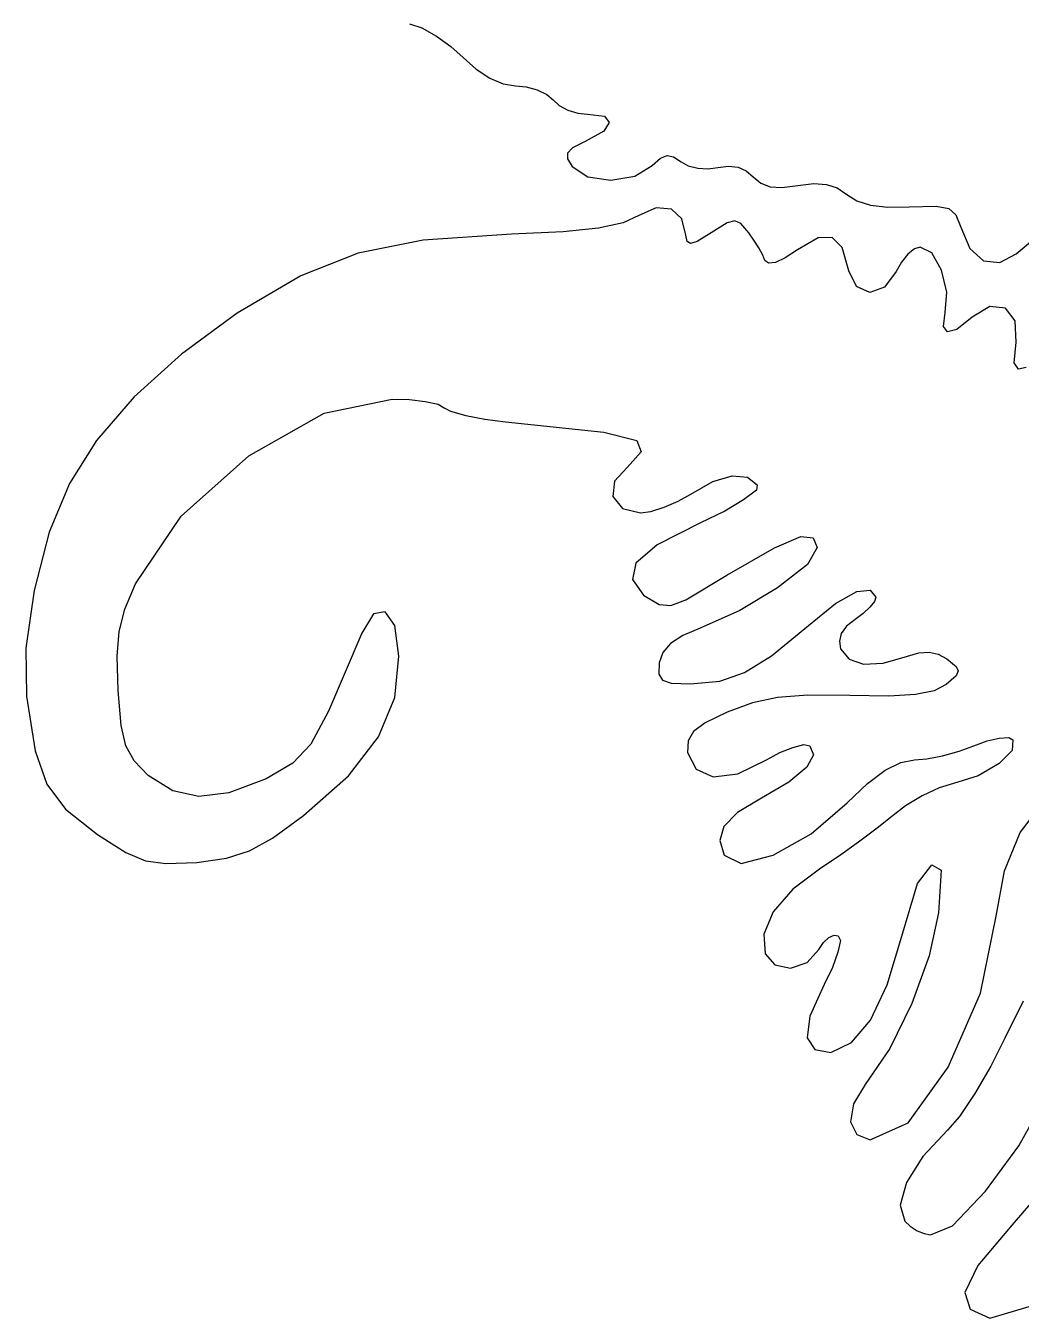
# Model space of a CAD drawing. Extents: x -276 to 353, y -236 to 239.
# Drawn here: x -268.1 to -163.2, y -134.9 to 1.2 of the extents above; entities that cross this region are included whole.
import ezdxf

# ---------------------------------------------------------------- set-up
doc = ezdxf.new("R2010")
doc.units = 0
doc.layers.get('0').update_dxf_attribs({"linetype": 'CONTINUOUS'})

msp = doc.modelspace()

# ---------------------------------------------------------------- linework, layer by layer
for p, q in [((-227.67, 1.4), (-226.38, 0.95)), ((-226.38, 0.95), (-224.84, 0.09)), ((-224.84, 0.09), (-223.3, -1)), ((-223.3, -1), (-222.01, -2.17)), ((-222.01, -2.17), (-220.65, -3.4)), ((-220.65, -3.4), (-219.22, -4.34)), ((-219.22, -4.34), (-217.8, -4.93)), ((-217.8, -4.93), (-216.49, -5.13)), ((-216.49, -5.13), (-215.37, -5.24)), ((-215.37, -5.24), (-214.22, -5.57)), ((-214.22, -5.57), (-213.22, -6.05)), ((-213.22, -6.05), (-212.55, -6.63)), ((-212.55, -6.63), (-211.9, -7.2)), ((-211.9, -7.2), (-210.98, -7.69)), ((-210.98, -7.69), (-209.93, -8.02)), ((-209.93, -8.02), (-208.93, -8.13)), ((-208.93, -8.13), (-207.14, -8.33)), ((-206.65, -9), (-207.2, -9.93)), ((-207.14, -8.33), (-206.65, -9)), ((-207.2, -9.93), (-209.16, -10.99)), ((-211.03, -12.23), (-211.04, -12.84)), ((-210.5, -11.68), (-211.03, -12.23)), ((-209.16, -10.99), (-210.5, -11.68)), ((-211.04, -12.84), (-210.53, -13.65)), ((-203.95, -14.66), (-202.1, -13.53)), ((-202.1, -13.53), (-201.22, -12.77)), ((-201.22, -12.77), (-200.53, -12.49)), ((-200.53, -12.49), (-199.85, -12.61)), ((-199.85, -12.61), (-199.04, -13.14)), ((-199.04, -13.14), (-198.31, -13.56)), ((-198.31, -13.56), (-197.3, -13.82)), ((-195.18, -13.75), (-194.07, -13.59)), ((-194.07, -13.59), (-193.06, -13.7)), ((-210.53, -13.65), (-208.9, -14.73)), ((-208.9, -14.73), (-206.46, -15.07)), ((-206.46, -15.07), (-203.95, -14.66)), ((-197.3, -13.82), (-196.21, -13.89)), ((-196.21, -13.89), (-195.18, -13.75)), ((-193.06, -13.7), (-192.2, -14.08)), ((-192.2, -14.08), (-191.48, -14.71)), ((-191.48, -14.71), (-190.68, -15.4)), ((-190.68, -15.4), (-189.7, -15.78)), ((-189.7, -15.78), (-188.44, -15.85)), ((-188.44, -15.85), (-186.77, -15.64)), ((-186.77, -15.64), (-185.1, -15.44)), ((-185.1, -15.44), (-183.75, -15.52)), ((-183.75, -15.52), (-182.61, -15.89)), ((-182.61, -15.89), (-181.61, -16.57)), ((-181.61, -16.57), (-180.55, -17.25)), ((-180.55, -17.25), (-179.12, -17.7)), ((-203.5, -18.8), (-205.17, -19.58)), ((-201.7, -17.99), (-203.5, -18.8)), ((-200.08, -18.12), (-201.7, -17.99)), ((-198.97, -19.15), (-200.08, -18.12)), ((-179.12, -17.7), (-177.3, -17.91)), ((-177.3, -17.91), (-175.03, -17.89)), ((-175.03, -17.89), (-172.19, -17.81)), ((-172.19, -17.81), (-170.87, -18.05)), ((-170.87, -18.05), (-170.12, -18.72)), ((-170.12, -18.72), (-169.6, -20.03)), ((-207.78, -20.13), (-211.5, -20.52)), ((-205.17, -19.58), (-207.78, -20.13)), ((-198.55, -20.86), (-198.97, -19.15)), ((-194.21, -19.57), (-195.89, -20.61)), ((-193.42, -19.36), (-194.21, -19.57)), ((-192.77, -19.64), (-193.42, -19.36)), ((-191.92, -20.64), (-192.77, -19.64)), ((-169.6, -20.03), (-168.67, -22.27)), ((-226.24, -21.41), (-233.07, -22.75)), ((-216.92, -20.77), (-226.24, -21.41)), ((-211.5, -20.52), (-216.92, -20.77)), ((-198.42, -21.54), (-198.55, -20.86)), ((-198.06, -21.76), (-198.42, -21.54)), ((-197.37, -21.54), (-198.06, -21.76)), ((-195.89, -20.61), (-197.37, -21.54)), ((-191.4, -21.4), (-191.92, -20.64)), ((-190.89, -22.21), (-191.4, -21.4)), ((-184.63, -21.15), (-186.79, -22.41)), ((-183.15, -21.12), (-184.63, -21.15)), ((-182.1, -22.18), (-183.15, -21.12)), ((-163.78, -22.83), (-162.06, -21.41)), ((-233.07, -22.75), (-239.12, -25.15)), ((-190.47, -22.97), (-190.89, -22.21)), ((-190.23, -23.52), (-190.47, -22.97)), ((-186.79, -22.41), (-188.09, -23.27)), ((-181.4, -24.61), (-182.1, -22.18)), ((-175.18, -22.88), (-175.86, -23.71)), ((-174.47, -22.31), (-175.18, -22.88)), ((-173.87, -22.13), (-174.47, -22.31)), ((-172.65, -22.73), (-173.87, -22.13)), ((-171.63, -24.55), (-172.65, -22.73)), ((-168.67, -22.27), (-167.22, -23.58)), ((-165.51, -23.75), (-163.78, -22.83)), ((-189.85, -23.82), (-190.23, -23.52)), ((-189.13, -23.74), (-189.85, -23.82)), ((-188.09, -23.27), (-189.13, -23.74)), ((-175.86, -23.71), (-176.4, -24.7)), ((-167.22, -23.58), (-165.51, -23.75)), ((-239.12, -25.15), (-245.82, -29.1)), ((-180.6, -26.27), (-181.4, -24.61)), ((-176.4, -24.7), (-177.63, -26.34)), ((-171.07, -26.88), (-171.63, -24.55)), ((-179.2, -26.92), (-180.6, -26.27)), ((-177.63, -26.34), (-179.2, -26.92)), ((-171.24, -29.02), (-171.07, -26.88)), ((-166.54, -28.39), (-168.42, -29.51)), ((-164.89, -28.54), (-166.54, -28.39)), ((-163.87, -29.89), (-164.89, -28.54)), ((-245.82, -29.1), (-251.68, -33.41)), ((-171.44, -30.49), (-171.24, -29.02)), ((-168.42, -29.51), (-170.04, -30.82)), ((-163.77, -32.14), (-163.87, -29.89)), ((-170.99, -31.04), (-171.44, -30.49)), ((-170.04, -30.82), (-170.99, -31.04)), ((-163.98, -34.33), (-163.77, -32.14)), ((-251.68, -33.41), (-256.66, -37.91)), ((-163.54, -34.98), (-163.98, -34.33)), ((-162.72, -34.81), (-163.54, -34.98)), ((-256.66, -37.91), (-260.64, -42.49)), ((-236.67, -39.61), (-229.49, -38.13)), ((-229.49, -38.13), (-227.68, -38.19)), ((-227.68, -38.19), (-226.01, -38.39)), ((-226.01, -38.39), (-224.64, -38.68)), ((-224.64, -38.68), (-224, -39.04)), ((-224, -39.04), (-223.34, -39.42)), ((-223.34, -39.42), (-221.72, -39.85)), ((-244.6, -44.1), (-236.67, -39.61)), ((-221.72, -39.85), (-219.73, -40.23)), ((-219.73, -40.23), (-217.55, -40.51)), ((-217.55, -40.51), (-207.21, -41.63)), ((-207.21, -41.63), (-203.73, -42.48)), ((-260.64, -42.49), (-263.49, -47.01)), ((-203.73, -42.48), (-203.26, -43.67)), ((-251.72, -50.46), (-244.6, -44.1)), ((-203.26, -43.67), (-204.73, -45.33)), ((-204.73, -45.33), (-206.08, -46.78)), ((-195.72, -46.82), (-193.68, -46.23)), ((-193.68, -46.23), (-192.08, -46.35)), ((-263.49, -47.01), (-265.61, -52.15)), ((-206.08, -46.78), (-206.26, -48.4)), ((-198.05, -48.13), (-195.72, -46.82)), ((-192.08, -46.35), (-191.04, -47.15)), ((-191.04, -47.15), (-191.13, -47.72)), ((-206.26, -48.4), (-205.24, -49.66)), ((-200.84, -49.53), (-199.37, -48.89)), ((-199.37, -48.89), (-198.05, -48.13)), ((-192.49, -48.75), (-194.47, -49.94)), ((-191.13, -47.72), (-192.49, -48.75)), ((-205.24, -49.66), (-203.34, -50.12)), ((-203.34, -50.12), (-202.25, -49.98)), ((-202.25, -49.98), (-200.84, -49.53)), ((-194.47, -49.94), (-197.02, -51.18)), ((-256.54, -57.6), (-251.72, -50.46)), ((-197.02, -51.18), (-201.58, -53.49)), ((-265.61, -52.15), (-267.2, -58.28)), ((-189.22, -53.79), (-186.44, -52.61)), ((-186.44, -52.61), (-185.16, -52.76)), ((-185.16, -52.76), (-184.72, -53.75)), ((-201.58, -53.49), (-203.82, -55.4)), ((-194.23, -56.69), (-189.22, -53.79)), ((-184.72, -53.75), (-185.76, -55.56)), ((-203.82, -55.4), (-204.17, -57.12)), ((-185.76, -55.56), (-188.9, -58.01)), ((-204.17, -57.12), (-203.02, -58.77)), ((-198.58, -59.26), (-194.23, -56.69)), ((-267.2, -58.28), (-268.08, -64.38)), ((-257.66, -60.26), (-256.54, -57.6)), ((-188.9, -58.01), (-192.88, -60.4)), ((-182.8, -59.67), (-180.54, -58.4)), ((-180.54, -58.4), (-179.16, -58.26)), ((-179.16, -58.26), (-178.55, -59)), ((-203.02, -58.77), (-201.37, -59.75)), ((-201.37, -59.75), (-200.15, -59.88)), ((-200.15, -59.88), (-198.58, -59.26)), ((-185.66, -61.97), (-182.8, -59.67)), ((-178.69, -59.44), (-179.19, -60.05)), ((-178.55, -59), (-178.69, -59.44)), ((-258.26, -62.61), (-257.66, -60.26)), ((-231.46, -60.75), (-232.7, -62.8)), ((-230.24, -60.55), (-231.46, -60.75)), ((-229.23, -61.97), (-230.24, -60.55)), ((-192.88, -60.4), (-197.05, -62.24)), ((-179.9, -60.71), (-180.73, -61.33)), ((-179.19, -60.05), (-179.9, -60.71)), ((-228.79, -65.2), (-229.23, -61.97)), ((-197.05, -62.24), (-198.89, -63.03)), ((-189.54, -65.17), (-185.66, -61.97)), ((-181.63, -62.06), (-182.19, -62.83)), ((-180.73, -61.33), (-181.63, -62.06)), ((-258.47, -65.22), (-258.26, -62.61)), ((-232.7, -62.8), (-236.19, -71.01)), ((-200.18, -63.88), (-200.98, -64.83)), ((-198.89, -63.03), (-200.18, -63.88)), ((-182.19, -62.83), (-182.39, -63.63)), ((-182.39, -63.63), (-182.26, -64.45)), ((-268.08, -64.38), (-268, -69.41)), ((-258.36, -68.81), (-258.47, -65.22)), ((-229.22, -69.57), (-228.79, -65.2)), ((-200.98, -64.83), (-201.37, -65.91)), ((-192.37, -66.94), (-189.54, -65.17)), ((-182.26, -64.45), (-181.37, -65.53)), ((-177.78, -65.94), (-175.22, -65.19)), ((-175.22, -65.19), (-174.01, -64.84)), ((-174.01, -64.84), (-172.95, -64.78)), ((-172.95, -64.78), (-171.98, -65)), ((-171.98, -65), (-171.07, -65.49)), ((-201.37, -65.91), (-201.4, -67.11)), ((-181.37, -65.53), (-179.86, -66.05)), ((-179.86, -66.05), (-177.78, -65.94)), ((-171.07, -65.49), (-170.1, -66.28)), ((-170.1, -66.28), (-169.88, -66.76)), ((-201.4, -67.11), (-201.01, -67.75)), ((-201.01, -67.75), (-200.11, -68.06)), ((-198.06, -68.13), (-194.99, -67.83)), ((-194.99, -67.83), (-192.37, -66.94)), ((-170.11, -67.27), (-171.13, -68.18)), ((-169.88, -66.76), (-170.11, -67.27)), ((-258.03, -72.5), (-258.36, -68.81)), ((-200.11, -68.06), (-198.06, -68.13)), ((-185.72, -69.32), (-188.9, -69.56)), ((-181.29, -69.36), (-185.72, -69.32)), ((-177.19, -69.41), (-181.29, -69.36)), ((-174.37, -69.24), (-177.19, -69.41)), ((-172.4, -68.85), (-174.37, -69.24)), ((-171.13, -68.18), (-172.4, -68.85)), ((-268, -69.41), (-267.09, -75.16)), ((-230.94, -73.71), (-229.22, -69.57)), ((-191.54, -70.12), (-194.2, -71.09)), ((-188.9, -69.56), (-191.54, -70.12)), ((-236.19, -71.01), (-238.06, -74.46)), ((-194.2, -71.09), (-196.54, -72.22)), ((-257.53, -74.65), (-258.03, -72.5)), ((-197.76, -73.13), (-198.31, -74.11)), ((-196.54, -72.22), (-197.76, -73.13)), ((-256.67, -76.22), (-257.53, -74.65)), ((-238.06, -74.46), (-239.96, -76.48)), ((-234.1, -77.8), (-230.94, -73.71)), ((-198.31, -74.11), (-198.38, -75.35)), ((-188.65, -75.36), (-187.29, -74.81)), ((-187.29, -74.81), (-186.15, -74.52)), ((-186.15, -74.52), (-185.52, -74.65)), ((-185.52, -74.65), (-185.13, -75.59)), ((-169.79, -75.21), (-168.23, -74.64)), ((-168.23, -74.64), (-166.82, -74.13)), ((-166.82, -74.13), (-165.55, -73.83)), ((-165.55, -73.83), (-164.56, -73.76)), ((-164.56, -73.76), (-164.13, -74)), ((-164.13, -74), (-164.18, -75.13)), ((-267.09, -75.16), (-265.87, -78.67)), ((-198.38, -75.35), (-197.47, -77.09)), ((-193.08, -77.58), (-190.06, -76.13)), ((-190.06, -76.13), (-188.65, -75.36)), ((-185.13, -75.59), (-185.81, -76.89)), ((-175.93, -76.4), (-174.47, -76.13)), ((-174.47, -76.13), (-173.19, -76.02)), ((-173.19, -76.02), (-171.53, -75.69)), ((-171.53, -75.69), (-169.79, -75.21)), ((-164.18, -75.13), (-165.57, -76.51)), ((-255.19, -77.76), (-256.67, -76.22)), ((-239.96, -76.48), (-242.76, -78.13)), ((-197.47, -77.09), (-195.67, -77.91)), ((-185.81, -76.89), (-187.7, -78.48)), ((-179.42, -78.61), (-177.57, -77.22)), ((-177.57, -77.22), (-175.93, -76.4)), ((-165.57, -76.51), (-167.79, -77.79)), ((-265.87, -78.67), (-263.89, -81.31)), ((-252.61, -79.38), (-255.19, -77.76)), ((-242.76, -78.13), (-246.69, -79.59)), ((-238.82, -81.99), (-234.1, -77.8)), ((-195.67, -77.91), (-193.08, -77.58)), ((-187.7, -78.48), (-190.61, -80.16)), ((-181.58, -80.66), (-179.42, -78.61)), ((-170.38, -78.61), (-171.88, -79.08)), ((-167.79, -77.79), (-170.38, -78.61)), ((-249.87, -79.99), (-252.61, -79.38)), ((-246.69, -79.59), (-249.87, -79.99)), ((-190.61, -80.16), (-193.14, -81.67)), ((-173.66, -79.92), (-175.42, -80.97)), ((-171.88, -79.08), (-173.66, -79.92)), ((-263.89, -81.31), (-260.53, -84)), ((-185.38, -83.92), (-181.58, -80.66)), ((-175.42, -80.97), (-176.88, -82.08)), ((-163.36, -83.78), (-161.25, -81.04)), ((-242.1, -84.38), (-238.82, -81.99)), ((-193.14, -81.67), (-194.57, -83.13)), ((-176.88, -82.08), (-178.4, -83.32)), ((-260.53, -84), (-257.53, -85.89)), ((-244.53, -85.72), (-242.1, -84.38)), ((-194.57, -83.13), (-194.99, -84.61)), ((-189.37, -86.16), (-185.38, -83.92)), ((-178.4, -83.32), (-180.38, -84.81)), ((-165, -87.8), (-163.36, -83.78)), ((-246.94, -86.48), (-244.53, -85.72)), ((-194.99, -84.61), (-194.54, -86.15)), ((-180.38, -84.81), (-182.47, -86.29)), ((-257.53, -85.89), (-255.47, -86.76)), ((-255.47, -86.76), (-253.33, -87.05)), ((-253.33, -87.05), (-250.06, -86.92)), ((-250.06, -86.92), (-246.94, -86.48)), ((-194.54, -86.15), (-192.72, -87.04)), ((-192.72, -87.04), (-189.37, -86.16)), ((-182.47, -86.29), (-184.34, -87.52)), ((-184.34, -87.52), (-187.3, -89.73)), ((-174.17, -89.13), (-172.66, -87.18)), ((-172.66, -87.18), (-171.67, -87.73)), ((-171.67, -87.73), (-171.96, -92.24)), ((-165.87, -92.57), (-165, -87.8)), ((-187.3, -89.73), (-189.35, -92.13)), ((-175.8, -94.7), (-174.17, -89.13)), ((-189.35, -92.13), (-190.36, -94.47)), ((-171.96, -92.24), (-172.94, -96.77)), ((-167.53, -100.7), (-165.87, -92.57)), ((-190.36, -94.47), (-190.22, -96.56)), ((-184.05, -95.36), (-183.49, -94.84)), ((-183.49, -94.84), (-182.95, -94.59)), ((-182.95, -94.59), (-182.51, -94.65)), ((-182.28, -95.15), (-182.54, -96.39)), ((-182.51, -94.65), (-182.28, -95.15)), ((-177.35, -99.82), (-175.8, -94.7)), ((-190.22, -96.56), (-189.19, -97.72)), ((-185.79, -97.46), (-184.54, -96.1)), ((-184.54, -96.1), (-184.05, -95.36)), ((-182.54, -96.39), (-183.11, -97.98)), ((-189.19, -97.72), (-187.54, -98.07)), ((-187.54, -98.07), (-185.79, -97.46)), ((-183.11, -97.98), (-183.99, -99.79)), ((-172.94, -96.77), (-174.75, -101.77)), ((-183.99, -99.79), (-185.5, -103.12)), ((-179.12, -103.53), (-177.35, -99.82)), ((-170.95, -108.5), (-167.53, -100.7)), ((-174.75, -101.77), (-177.09, -106.53)), ((-163.03, -101.54), (-164.98, -105.45)), ((-185.5, -103.12), (-185.8, -105.41)), ((-181.1, -105.9), (-179.12, -103.53)), ((-185.8, -105.41), (-184.99, -106.63)), ((-183.28, -106.93), (-181.1, -105.9)), ((-164.98, -105.45), (-166.44, -108.38)), ((-184.99, -106.63), (-183.28, -106.93)), ((-177.09, -106.53), (-179.66, -110.3)), ((-175.16, -114.35), (-170.95, -108.5)), ((-166.44, -108.38), (-168.11, -111.25)), ((-179.66, -110.3), (-180.89, -112.34)), ((-168.11, -111.25), (-169.74, -113.69)), ((-180.89, -112.34), (-181.21, -114.26)), ((-163.49, -116.79), (-160.69, -111.76)), ((-181.21, -114.26), (-180.55, -115.59)), ((-169.74, -113.69), (-171.01, -115.13)), ((-180.55, -115.59), (-179.16, -116.13)), ((-179.16, -116.13), (-175.16, -114.35)), ((-171.01, -115.13), (-173.61, -117.89)), ((-167, -121.53), (-163.49, -116.79)), ((-173.61, -117.89), (-175.32, -120.63)), ((-175.32, -120.63), (-176, -123.01)), ((-170.48, -125.21), (-167, -121.53)), ((-161.58, -122.06), (-164.19, -125.1)), ((-176, -123.01), (-175.49, -124.7)), ((-175.49, -124.7), (-174.93, -125.24)), ((-164.19, -125.1), (-167.82, -129.38)), ((-174.93, -125.24), (-174.21, -125.71)), ((-174.21, -125.71), (-173.45, -126.02)), ((-173.45, -126.02), (-172.78, -126.13)), ((-172.78, -126.13), (-170.48, -125.21)), ((-167.82, -129.38), (-169.18, -132.22)), ((-169.18, -132.22), (-168.63, -133.97)), ((-168.63, -133.97), (-166.53, -134.92)), ((-166.53, -134.92), (-162.17, -133.61))]:
    msp.add_line(p, q)

doc.saveas('drawing.dxf')
